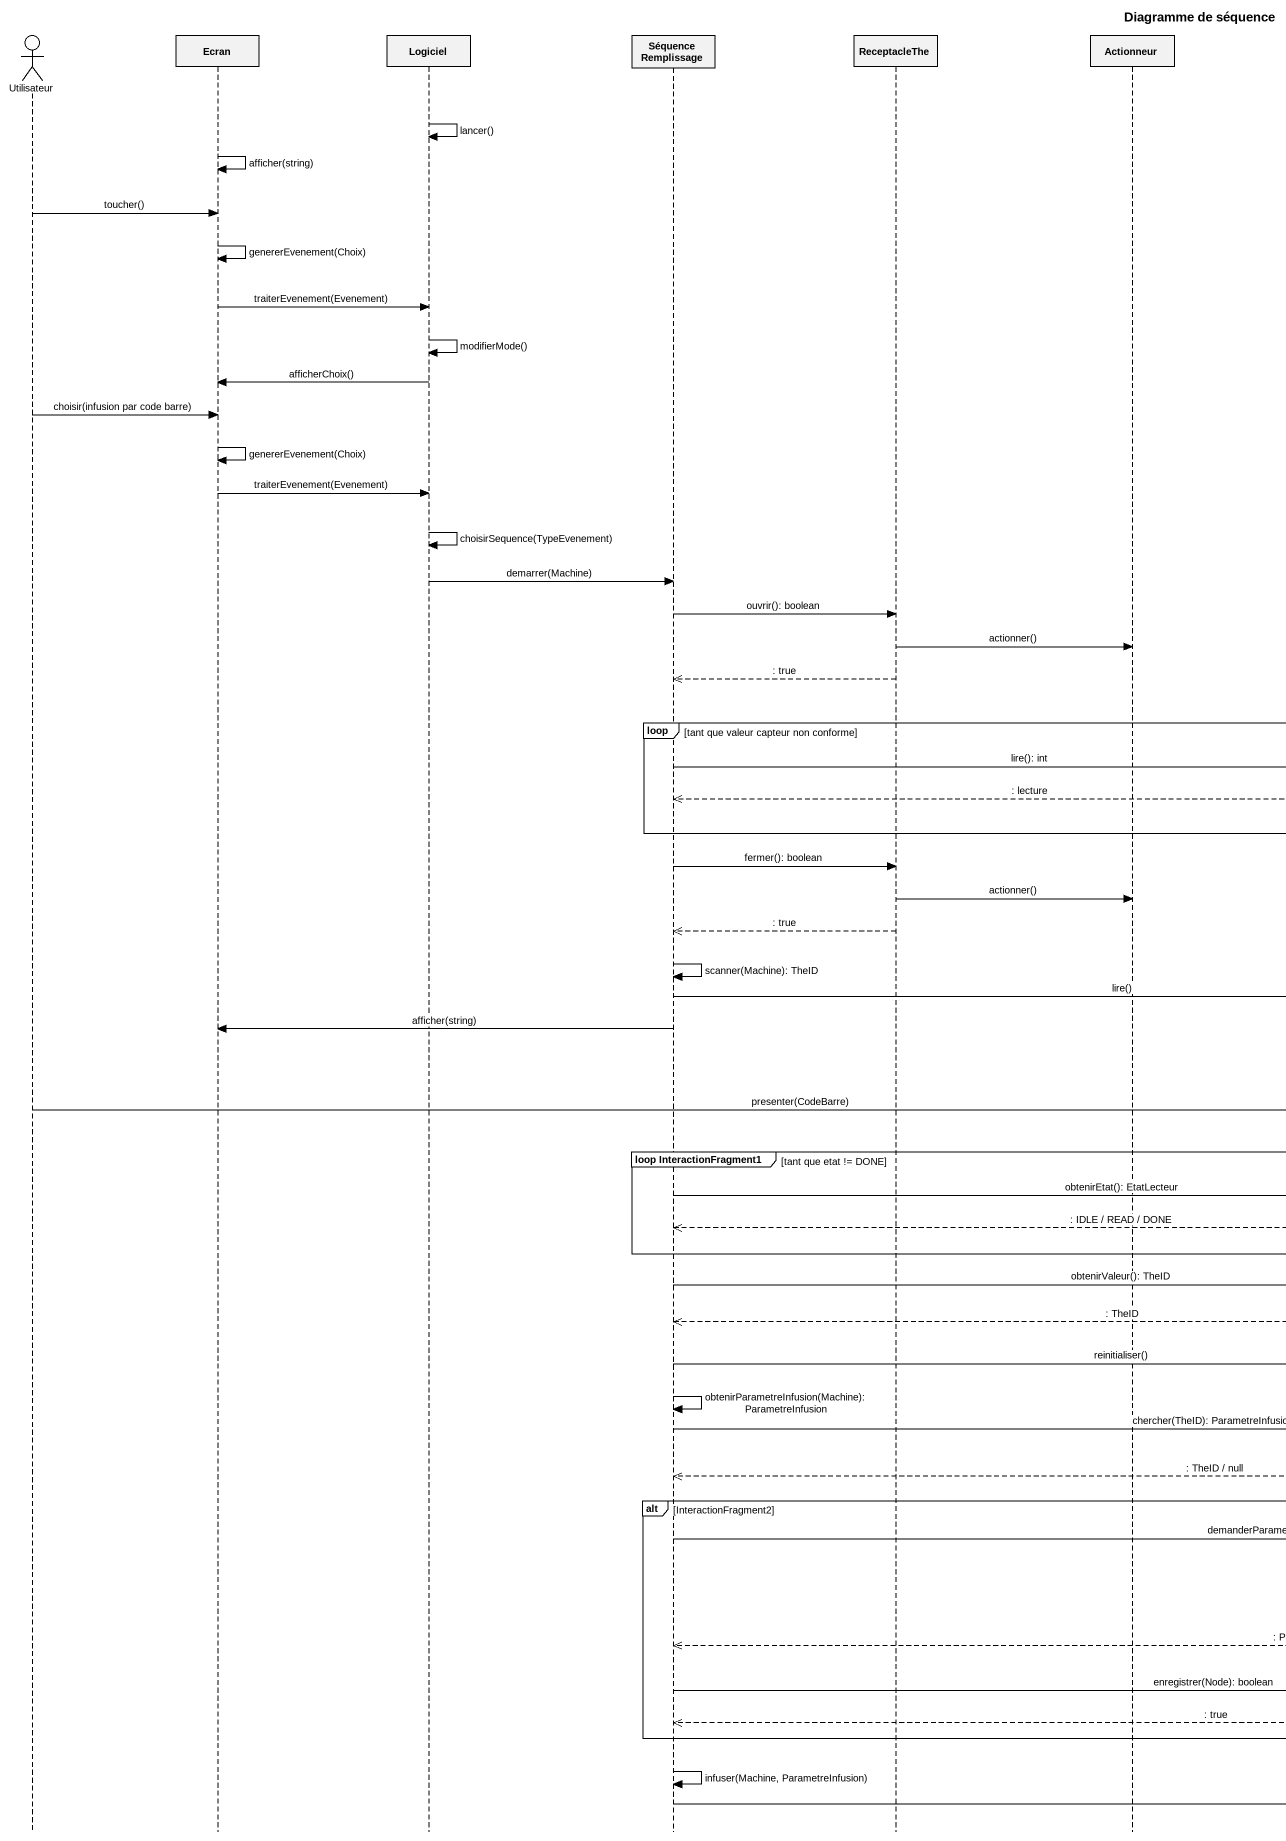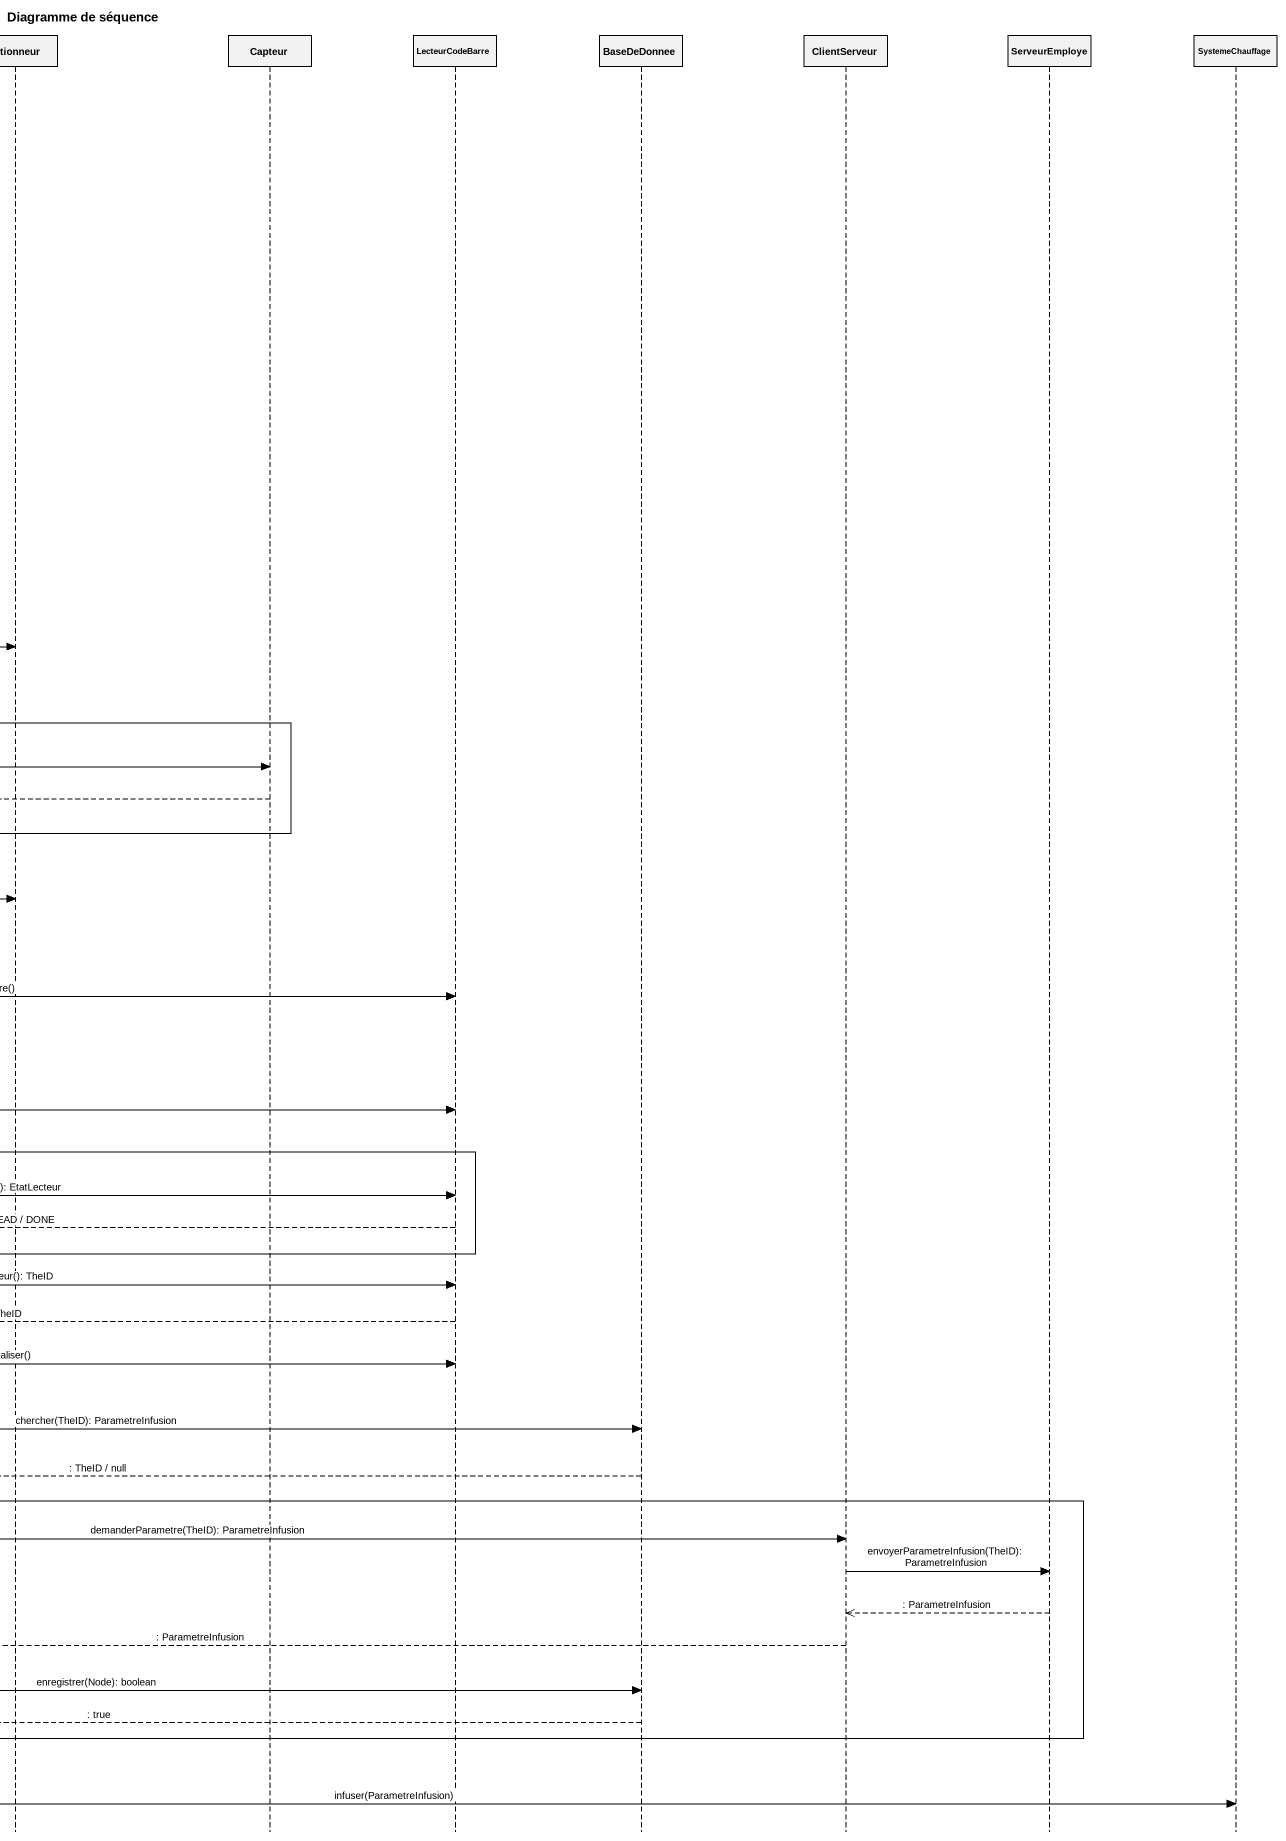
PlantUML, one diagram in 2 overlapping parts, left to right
@startuml
title Diagramme de séquence
hide footbox
actor Utilisateur
participant Ecran
participant Logiciel
participant SéquenceRemplissage
participant ReceptacleThe
participant Actionneur
participant Capteur
participant LecteurCodeBarre
participant BaseDeDonnee
participant ClientServeur
participant ServeurEmploye
participant SystemeChauffage

Logiciel -> Logiciel : lancer()
Ecran -> Ecran : afficher(string)
Utilisateur -> Ecran : toucher()
Ecran -> Ecran : genererEvenement(Choix)
Ecran -> Logiciel : traiterEvenement(Evenement)
Logiciel -> Logiciel : modifierMode()
Logiciel -> Ecran : afficherChoix()
Utilisateur -> Ecran : choisir(infusion par code barre)
Ecran -> Ecran : genererEvenement(Choix)
Ecran -> Logiciel : traiterEvenement(Evenement)
Logiciel -> Logiciel : choisirSequence(TypeEvenement)
Logiciel -> SéquenceRemplissage : demarrer(Machine)
SéquenceRemplissage -> ReceptacleThe : ouvrir(): boolean
ReceptacleThe -> Actionneur : actionner()
ReceptacleThe -->> SéquenceRemplissage : : true
loop tant que valeur capteur non conforme
  SéquenceRemplissage -> Capteur : lire(): int
  Capteur -->> SéquenceRemplissage : : lecture
end
SéquenceRemplissage -> ReceptacleThe : fermer(): boolean
ReceptacleThe -> Actionneur : actionner()
ReceptacleThe -->> SéquenceRemplissage : : true
SéquenceRemplissage -> SéquenceRemplissage : scanner(Machine): TheID
SéquenceRemplissage -> LecteurCodeBarre : lire()
SéquenceRemplissage -> Ecran : afficher(string)
Utilisateur -> LecteurCodeBarre : presenter(CodeBarre)
group loop InteractionFragment1 [tant que etat != DONE]
  SéquenceRemplissage -> LecteurCodeBarre : obtenirEtat(): EtatLecteur
  LecteurCodeBarre -->> SéquenceRemplissage : : IDLE / READ / DONE
end
SéquenceRemplissage -> LecteurCodeBarre : obtenirValeur(): TheID
LecteurCodeBarre -->> SéquenceRemplissage : : TheID
SéquenceRemplissage -> LecteurCodeBarre : reinitialiser()
SéquenceRemplissage -> SéquenceRemplissage : obtenirParametreInfusion(Machine): ParametreInfusion
SéquenceRemplissage -> BaseDeDonnee : chercher(TheID): ParametreInfusion
BaseDeDonnee -->> SéquenceRemplissage : : TheID / null
alt InteractionFragment2
  SéquenceRemplissage -> ClientServeur : demanderParametre(TheID): ParametreInfusion
  ClientServeur -> ServeurEmploye : envoyerParametreInfusion(TheID): ParametreInfusion
  ServeurEmploye -->> ClientServeur : : ParametreInfusion
  ClientServeur -->> SéquenceRemplissage : : ParametreInfusion
  SéquenceRemplissage -> BaseDeDonnee : enregistrer(Node): boolean
  BaseDeDonnee -->> SéquenceRemplissage : : true
end
SéquenceRemplissage -> SéquenceRemplissage : infuser(Machine, ParametreInfusion)
SéquenceRemplissage -> SystemeChauffage : infuser(ParametreInfusion)
@enduml
